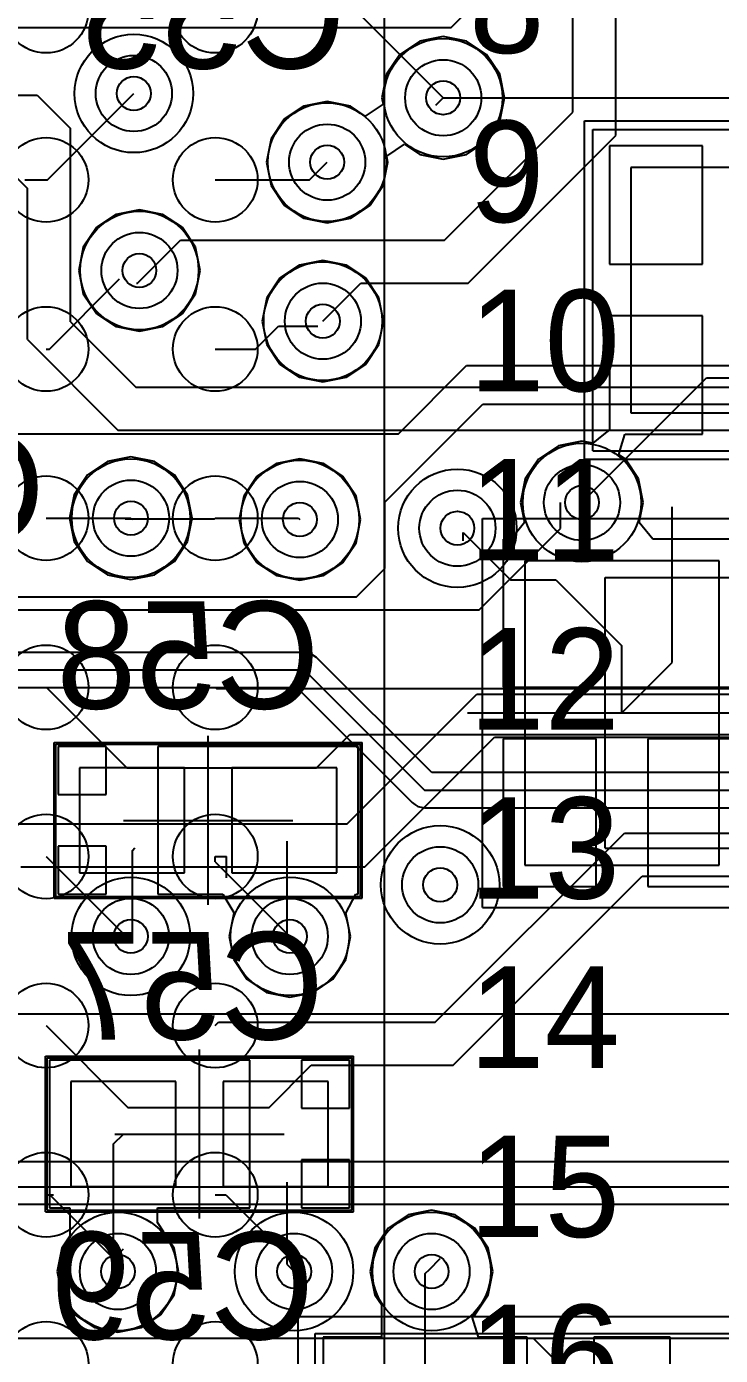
# Model space of a CAD drawing. Extents: x 28 to 300, y 18 to 330.
# Drawn here: x 188.16 to 192.27, y 145.32 to 153.18 of the extents above; entities that cross this region are included whole.
import ezdxf

# ---------------------------------------------------------------- set-up
doc = ezdxf.new("R2010")
doc.units = 0
for name, color, linetype in [('BOTTOMLAYER', 5, 'CONTINUOUS'), ('BOTTOMOVERLAY', 54, 'CONTINUOUS'), ('BOTTOMPASTE', 16, 'CONTINUOUS'), ('BOTTOMSOLDER', 6, 'CONTINUOUS'), ('DRILLDRAWING', 1, 'CONTINUOUS'), ('INTERNALPLANE1', 76, 'CONTINUOUS'), ('INTERNALPLANE6', 136, 'CONTINUOUS'), ('MECHANICAL14', 56, 'CONTINUOUS'), ('MECHANICAL15', 56, 'CONTINUOUS'), ('MECHANICAL16', 56, 'CONTINUOUS'), ('MIDLAYER1', 16, 'CONTINUOUS'), ('MIDLAYER3', 90, 'CONTINUOUS'), ('MULTILAYER', 9, 'CONTINUOUS'), ('TOPLAYER', 1, 'CONTINUOUS'), ('TOPOVERLAY', 2, 'CONTINUOUS'), ('TOPPASTE', 8, 'CONTINUOUS'), ('TOPSOLDER', 216, 'CONTINUOUS'), ('VIAHOLELAYER', 16, 'CONTINUOUS')]:
    doc.layers.add(name, color=color, linetype=linetype)

msp = doc.modelspace()

# ---------------------------------------------------------------- linework, layer by layer
at = {"layer": 'BOTTOMLAYER'}
for p, q in [((190.627, 153.1182), (190.4883, 153.0906)), ((190.7657, 153.0906), (190.627, 153.1182)), ((190.4883, 153.0906), (190.3706, 153.012)), ((190.8834, 153.012), (190.7657, 153.0906)), ((190.3706, 153.012), (190.292, 152.8943)), ((190.962, 152.8943), (190.8834, 153.012)), ((190.292, 152.8943), (190.2644, 152.7556)), ((190.9896, 152.7556), (190.962, 152.8943)), ((189.9412, 152.7335), (189.8039, 152.7062)), ((190.0785, 152.7062), (189.9412, 152.7335)), ((190.2644, 152.7556), (190.2719, 152.7181)), ((190.962, 152.6169), (190.9896, 152.7556)), ((189.8039, 152.7062), (189.6874, 152.6284)), ((190.1663, 152.6475), (190.0785, 152.7062)), ((190.2719, 152.7181), (190.1663, 152.6475)), ((189.6874, 152.6284), (189.6096, 152.5119)), ((190.8834, 152.4992), (190.962, 152.6169)), ((189.6096, 152.5119), (189.5823, 152.3746)), ((190.7657, 152.4206), (190.8834, 152.4992)), ((190.2931, 152.4099), (190.3987, 152.4805)), ((190.3987, 152.4805), (190.4883, 152.4206)), ((190.4883, 152.4206), (190.627, 152.393)), ((190.627, 152.393), (190.7657, 152.4206)), ((192.1592, 152.4708), (191.6096, 152.4708)), ((191.6096, 152.4708), (191.6096, 151.7712)), ((192.1592, 151.7712), (192.1592, 152.4708)), ((189.5823, 152.3746), (189.6096, 152.2373)), ((190.2728, 152.2373), (190.3001, 152.3746)), ((190.3001, 152.3746), (190.2931, 152.4099)), ((192.8866, 152.3438), (191.7366, 152.3438)), ((191.7366, 152.3438), (191.7366, 150.8938)), ((189.6096, 152.2373), (189.6874, 152.1208)), ((190.195, 152.1208), (190.2728, 152.2373)), ((189.6874, 152.1208), (189.8039, 152.043)), ((190.0785, 152.043), (190.195, 152.1208)), ((188.6939, 152.0661), (188.5774, 151.9883)), ((188.8312, 152.0934), (188.6939, 152.0661)), ((188.9686, 152.0661), (188.8312, 152.0934)), ((189.085, 151.9883), (188.9686, 152.0661)), ((189.8039, 152.043), (189.9412, 152.0157)), ((189.9412, 152.0157), (190.0785, 152.043)), ((188.5774, 151.9883), (188.4996, 151.8719)), ((189.1628, 151.8719), (189.085, 151.9883)), ((188.4996, 151.8719), (188.4723, 151.7345)), ((189.1901, 151.7345), (189.1628, 151.8719)), ((189.9158, 151.7937), (189.7785, 151.7664)), ((190.0531, 151.7664), (189.9158, 151.7937)), ((188.4723, 151.7345), (188.4996, 151.5972)), ((189.1628, 151.5972), (189.1901, 151.7345)), ((189.7785, 151.7664), (189.662, 151.6886)), ((190.1696, 151.6886), (190.0531, 151.7664)), ((191.6096, 151.7712), (192.1592, 151.7712)), ((189.662, 151.6886), (189.5842, 151.5721)), ((190.2474, 151.5721), (190.1696, 151.6886)), ((188.4996, 151.5972), (188.5774, 151.4807)), ((189.085, 151.4807), (189.1628, 151.5972)), ((189.5842, 151.5721), (189.5569, 151.4348)), ((190.2747, 151.4348), (190.2474, 151.5721)), ((188.5774, 151.4807), (188.6939, 151.4029)), ((188.9686, 151.4029), (189.085, 151.4807)), ((188.6939, 151.4029), (188.8312, 151.3756)), ((188.8312, 151.3756), (188.9686, 151.4029)), ((189.5569, 151.4348), (189.5842, 151.2975)), ((190.2474, 151.2975), (190.2747, 151.4348)), ((192.1592, 151.4664), (191.6096, 151.4664)), ((191.6096, 151.4664), (191.6096, 150.7933)), ((192.1592, 150.7668), (192.1592, 151.4664)), ((189.5842, 151.2975), (189.662, 151.181)), ((190.1696, 151.181), (190.2474, 151.2975)), ((189.662, 151.181), (189.7785, 151.1032)), ((190.0531, 151.1032), (190.1696, 151.181)), ((189.7785, 151.1032), (189.9158, 151.0759)), ((189.9158, 151.0759), (190.0531, 151.1032)), ((191.7366, 150.8938), (192.8866, 150.8938)), ((191.574, 150.7641), (191.5114, 150.7128)), ((191.6096, 150.7933), (191.574, 150.7641)), ((191.574, 150.7641), (191.574, 150.7641)), ((191.6096, 150.7933), (191.6096, 150.7933)), ((191.6796, 150.6935), (191.7014, 150.7655)), ((191.7014, 150.7655), (191.7018, 150.7668)), ((191.7014, 150.7655), (191.7014, 150.7655)), ((191.7018, 150.7668), (192.1592, 150.7668)), ((191.3087, 150.6979), (191.191, 150.6193)), ((191.4474, 150.7255), (191.3087, 150.6979)), ((191.5114, 150.7128), (191.4474, 150.7255)), ((191.6649, 150.6453), (191.6796, 150.6935)), ((191.6796, 150.6935), (191.6796, 150.6935)), ((188.6427, 150.6052), (188.525, 150.5266)), ((188.7814, 150.6328), (188.6427, 150.6052)), ((188.9201, 150.6052), (188.7814, 150.6328)), ((189.0378, 150.5266), (188.9201, 150.6052)), ((189.78, 150.6211), (189.6427, 150.5938)), ((189.9173, 150.5938), (189.78, 150.6211)), ((191.191, 150.6193), (191.1125, 150.5017)), ((191.7038, 150.6193), (191.6649, 150.6453)), ((191.7824, 150.5017), (191.7038, 150.6193)), ((188.525, 150.5266), (188.4464, 150.4089)), ((189.1164, 150.4089), (189.0378, 150.5266)), ((189.6427, 150.5938), (189.5262, 150.516)), ((190.0338, 150.516), (189.9173, 150.5938)), ((189.5262, 150.516), (189.4484, 150.3995)), ((190.1116, 150.3995), (190.0338, 150.516)), ((191.1125, 150.5017), (191.0849, 150.3629)), ((191.81, 150.3629), (191.7824, 150.5017)), ((188.4464, 150.4089), (188.4188, 150.2702)), ((189.144, 150.2702), (189.1164, 150.4089)), ((189.4484, 150.3995), (189.4211, 150.2622)), ((190.1389, 150.2622), (190.1116, 150.3995)), ((191.0849, 150.3629), (191.1085, 150.244)), ((191.7863, 150.244), (191.81, 150.3629)), ((191.9808, 149.416), (191.9808, 150.3375)), ((188.4188, 150.2702), (188.4464, 150.1315)), ((189.1164, 150.1315), (189.144, 150.2702)), ((189.4211, 150.2622), (189.4484, 150.1249)), ((190.1116, 150.1249), (190.1389, 150.2622)), ((191.1085, 150.244), (191.0279, 150.1458)), ((191.8669, 150.1458), (191.7863, 150.244)), ((190.7452, 150.1352), (190.7452, 150.186)), ((190.7452, 150.186), (191.0255, 149.9057)), ((191.0279, 150.1458), (190.9816, 150.1458)), ((190.9816, 150.1458), (190.9816, 149.2712)), ((192.3856, 150.1458), (191.8669, 150.1458)), ((188.4464, 150.1315), (188.525, 150.0138)), ((189.0378, 150.0138), (189.1164, 150.1315)), ((189.4484, 150.1249), (189.5262, 150.0084)), ((190.0338, 150.0084), (190.1116, 150.1249)), ((188.525, 150.0138), (188.6427, 149.9352)), ((188.9201, 149.9352), (189.0378, 150.0138)), ((189.5262, 150.0084), (189.6427, 149.9306)), ((189.9173, 149.9306), (190.0338, 150.0084)), ((192.2586, 150.0188), (191.1086, 150.0188)), ((191.1086, 150.0188), (191.1086, 148.2188)), ((192.2586, 148.2188), (192.2586, 150.0188)), ((188.6427, 149.9352), (188.7814, 149.9076)), ((188.7814, 149.9076), (188.9201, 149.9352)), ((189.6427, 149.9306), (189.78, 149.9033)), ((189.78, 149.9033), (189.9173, 149.9306)), ((191.0255, 149.9057), (191.2925, 149.9057)), ((191.2925, 149.9057), (191.6836, 149.5146)), ((191.9808, 149.416), (191.9808, 149.639)), ((191.6836, 149.1188), (191.6836, 149.5146)), ((191.6836, 149.1188), (191.9808, 149.416)), ((190.9816, 149.2712), (192.3856, 149.2712)), ((190.771, 149.1188), (191.6836, 149.1188)), ((191.6836, 149.1188), (192.5736, 149.1188)), ((191.5312, 148.9664), (190.9816, 148.9664)), ((190.9816, 148.9664), (190.9816, 148.0918)), ((191.5312, 148.0918), (191.5312, 148.9664)), ((192.3856, 148.9664), (191.836, 148.9664)), ((191.836, 148.9664), (191.836, 148.0918)), ((188.6352, 148.9203), (188.3506, 148.9203)), ((188.3506, 148.9203), (188.3506, 148.6357)), ((188.6352, 148.6357), (188.6352, 148.9203)), ((189.1608, 148.9203), (188.94, 148.9203)), ((188.94, 148.9203), (188.94, 148.4831)), ((189.2246, 148.9203), (189.1608, 148.9203)), ((189.1608, 148.9203), (189.1608, 148.9203)), ((189.1608, 148.9203), (189.1608, 148.9203)), ((189.2376, 148.9203), (189.2246, 148.9203)), ((189.2506, 148.9203), (189.2376, 148.9203)), ((189.3144, 148.9203), (189.2506, 148.9203)), ((189.3144, 148.9203), (189.3144, 148.9203)), ((189.3144, 148.9203), (189.3144, 148.9203)), ((189.3144, 148.9203), (189.3144, 148.9203)), ((189.3144, 148.9203), (189.3144, 148.9203)), ((190.1246, 148.9203), (189.3144, 148.9203)), ((190.1246, 148.0463), (190.1246, 148.9203)), ((189.0976, 148.7933), (188.4776, 148.7933)), ((188.4776, 148.7933), (188.4776, 148.1733)), ((189.0976, 148.1733), (189.0976, 148.7933)), ((189.9976, 148.7933), (189.3776, 148.7933)), ((189.3776, 148.7933), (189.3776, 148.1733)), ((189.9976, 148.1733), (189.9976, 148.7933)), ((188.3506, 148.6357), (188.6352, 148.6357)), ((188.94, 148.4831), (188.94, 148.0463)), ((188.6352, 148.3309), (188.3506, 148.3309)), ((188.3506, 148.3309), (188.3506, 148.0463)), ((188.6352, 148.0463), (188.6352, 148.3309)), ((189.7054, 147.7975), (189.7054, 148.3614)), ((188.7894, 148.305), (188.8046, 148.3202)), ((188.7894, 147.7975), (188.7894, 148.305)), ((188.4776, 148.1733), (189.0976, 148.1733)), ((189.3776, 148.1733), (189.9976, 148.1733)), ((191.1086, 148.2188), (192.2586, 148.2188)), ((190.9816, 148.0918), (191.5312, 148.0918)), ((191.836, 148.0918), (192.3856, 148.0918)), ((188.3506, 148.0463), (188.6352, 148.0463)), ((188.94, 148.0463), (189.2246, 148.0463)), ((189.2246, 148.0463), (189.2246, 148.0463)), ((189.2246, 148.0463), (189.2246, 148.0463)), ((189.2246, 148.0463), (189.2246, 148.0463)), ((189.2246, 148.0463), (189.2506, 148.0463)), ((189.2506, 148.0463), (189.3144, 148.0463)), ((189.3144, 148.0463), (189.3144, 148.0463)), ((189.3144, 148.0463), (189.3144, 148.0463)), ((189.3144, 148.0463), (189.3144, 148.0463)), ((189.3144, 148.0463), (189.3144, 148.0463)), ((189.3144, 148.0463), (189.3144, 148.0463)), ((189.3144, 148.0463), (189.3144, 148.0463)), ((189.3144, 148.0463), (189.3144, 148.0463)), ((189.3144, 148.0463), (189.3242, 148.0463)), ((189.3242, 148.0463), (189.3902, 147.9378)), ((190.0518, 147.9349), (190.1114, 148.0463)), ((190.1114, 148.0463), (190.1246, 148.0463)), ((189.3886, 147.9349), (189.3613, 147.7975)), ((189.3902, 147.9378), (189.3886, 147.9349)), ((189.3886, 147.9349), (189.3886, 147.9349)), ((189.3886, 147.9349), (189.3886, 147.9349)), ((190.0791, 147.7975), (190.0518, 147.9349)), ((188.7894, 147.773), (188.7894, 147.7975)), ((189.3613, 147.7975), (189.3886, 147.6602)), ((189.7054, 147.7844), (189.7054, 147.7975)), ((190.0518, 147.6602), (190.0791, 147.7975)), ((189.3886, 147.6602), (189.4664, 147.5437)), ((189.974, 147.5437), (190.0518, 147.6602)), ((189.4664, 147.5437), (189.5829, 147.4659)), ((189.8576, 147.4659), (189.974, 147.5437)), ((189.5829, 147.4659), (189.7202, 147.4386)), ((189.7202, 147.4386), (189.8576, 147.4659)), ((189.11, 147.0661), (188.2998, 147.0661)), ((188.2998, 147.0661), (188.2998, 146.1921)), ((189.1738, 147.0661), (189.11, 147.0661)), ((189.11, 147.0661), (189.11, 147.0661)), ((189.11, 147.0661), (189.11, 147.0661)), ((189.1868, 147.0661), (189.1738, 147.0661)), ((189.1998, 147.0661), (189.1868, 147.0661)), ((189.2636, 147.0661), (189.1998, 147.0661)), ((189.2636, 147.0661), (189.2636, 147.0661)), ((189.2636, 147.0661), (189.2636, 147.0661)), ((189.2636, 147.0661), (189.2636, 147.0661)), ((189.2636, 147.0661), (189.2636, 147.0661)), ((189.4844, 147.0661), (189.2636, 147.0661)), ((189.4844, 146.6289), (189.4844, 147.0661)), ((190.0738, 147.0661), (189.7892, 147.0661)), ((189.7892, 147.0661), (189.7892, 146.7815)), ((190.0738, 146.7815), (190.0738, 147.0661)), ((188.4268, 146.9391), (188.4268, 146.3191)), ((189.0468, 146.9391), (188.4268, 146.9391)), ((189.0468, 146.3191), (189.0468, 146.9391)), ((189.3268, 146.9391), (189.3268, 146.3191)), ((189.9468, 146.9391), (189.3268, 146.9391)), ((189.9468, 146.3191), (189.9468, 146.9391)), ((189.7892, 146.7815), (190.0738, 146.7815)), ((188.6788, 146.5711), (188.7368, 146.6291)), ((189.4844, 146.1921), (189.4844, 146.6289)), ((188.6788, 145.8925), (188.6788, 146.5711)), ((190.0738, 146.4767), (189.7892, 146.4767)), ((189.7892, 146.4767), (189.7892, 146.1921)), ((190.0738, 146.1921), (190.0738, 146.4767)), ((188.4268, 146.3191), (189.0468, 146.3191)), ((189.3268, 146.3191), (189.9468, 146.3191)), ((189.7046, 145.8573), (189.7046, 146.3452)), ((188.2998, 146.1921), (188.4198, 146.1921)), ((188.4198, 146.1921), (188.4198, 146.0243)), ((188.9378, 146.1069), (188.9378, 146.1921)), ((188.9378, 146.1921), (189.1738, 146.1921)), ((189.1738, 146.1921), (189.1738, 146.1921)), ((189.1738, 146.1921), (189.1998, 146.1921)), ((189.1998, 146.1921), (189.2636, 146.1921)), ((189.2636, 146.1921), (189.2636, 146.1921)), ((189.2636, 146.1921), (189.2636, 146.1921)), ((189.2636, 146.1921), (189.2636, 146.1921)), ((189.2636, 146.1921), (189.2636, 146.1921)), ((189.2636, 146.1921), (189.2636, 146.1921)), ((189.2636, 146.1921), (189.2636, 146.1921)), ((189.2636, 146.1921), (189.2636, 146.1921)), ((189.2636, 146.1921), (189.4844, 146.1921)), ((189.7892, 146.1921), (190.0738, 146.1921)), ((190.4197, 146.1513), (190.302, 146.0727)), ((190.5584, 146.1789), (190.4197, 146.1513)), ((190.6972, 146.1513), (190.5584, 146.1789)), ((190.8148, 146.0727), (190.6972, 146.1513)), ((188.9761, 146.0496), (188.9378, 146.1069)), ((188.9779, 146.0402), (188.9761, 146.0496)), ((190.302, 146.0727), (190.2235, 145.9551)), ((190.8934, 145.9551), (190.8148, 146.0727)), ((188.4198, 146.0243), (188.3726, 145.9537)), ((189.0358, 145.9537), (188.9779, 146.0402)), ((188.3726, 145.9537), (188.3453, 145.8163)), ((188.6788, 145.8925), (188.7368, 145.9505)), ((188.6788, 145.8163), (188.6788, 145.8925)), ((189.0631, 145.8163), (189.0358, 145.9537)), ((190.2235, 145.9551), (190.1959, 145.8163)), ((190.5457, 145.829), (190.6092, 145.8925)), ((190.921, 145.8163), (190.8934, 145.9551)), ((188.3453, 145.8163), (188.3726, 145.679)), ((188.6788, 145.8012), (188.6788, 145.8163)), ((189.0358, 145.679), (189.0631, 145.8163)), ((189.7046, 145.8573), (189.7456, 145.8163)), ((190.1959, 145.8163), (190.2235, 145.6776)), ((190.5204, 145.8037), (190.5457, 145.829)), ((190.8934, 145.6776), (190.921, 145.8163)), ((190.5204, 144.8003), (190.5204, 145.8037)), ((188.3726, 145.679), (188.4504, 145.5625)), ((188.958, 145.5625), (189.0358, 145.679)), ((190.2235, 145.6776), (190.2614, 145.6207)), ((190.8148, 145.5599), (190.8934, 145.6776)), ((190.2614, 145.6207), (190.2614, 145.4273)), ((188.4504, 145.5625), (188.5669, 145.4847)), ((188.8416, 145.4847), (188.958, 145.5625)), ((190.7982, 145.5489), (190.8148, 145.5599)), ((190.8351, 145.4273), (190.7982, 145.5489)), ((188.5669, 145.4847), (188.7042, 145.4574)), ((188.7042, 145.4574), (188.8416, 145.4847)), ((190.2614, 145.4273), (189.9184, 145.4273)), ((189.9184, 145.4273), (189.9184, 144.4485)), ((191.1224, 145.4273), (190.8351, 145.4273)), ((191.1224, 144.3948), (191.1224, 145.4273)), ((191.968, 145.4273), (191.5184, 145.4273)), ((191.5184, 145.4273), (191.5184, 144.9527)), ((191.968, 144.9527), (191.968, 145.4273))]:
    msp.add_line(p, q, dxfattribs=at)
for centre in [(188.7982, 152.781), (190.627, 152.7556), (189.9412, 152.3746), (188.8312, 151.7345), (189.9158, 151.4348), (191.4474, 150.3629), (188.7814, 150.2702), (189.78, 150.2622), (190.7108, 150.2105), (190.6092, 148.1023), (188.7804, 147.7975), (189.7202, 147.7975), (188.7042, 145.8163), (189.7456, 145.8163), (190.5584, 145.8163)]:
    msp.add_circle(centre, 0.225, dxfattribs=at)
at = {"layer": 'BOTTOMPASTE'}
for p, q in [((192.8866, 152.3438), (191.7366, 152.3438)), ((191.7366, 152.3438), (191.7366, 150.8938)), ((191.7366, 150.8938), (192.8866, 150.8938)), ((192.2586, 150.0188), (191.1086, 150.0188)), ((191.1086, 150.0188), (191.1086, 148.2188)), ((192.2586, 148.2188), (192.2586, 150.0188)), ((189.0976, 148.7933), (188.4776, 148.7933)), ((188.4776, 148.7933), (188.4776, 148.1733)), ((189.0976, 148.1733), (189.0976, 148.7933)), ((189.9976, 148.7933), (189.3776, 148.7933)), ((189.3776, 148.7933), (189.3776, 148.1733)), ((189.9976, 148.1733), (189.9976, 148.7933)), ((188.4776, 148.1733), (189.0976, 148.1733)), ((189.3776, 148.1733), (189.9976, 148.1733)), ((191.1086, 148.2188), (192.2586, 148.2188)), ((188.4268, 146.9391), (188.4268, 146.3191)), ((189.0468, 146.9391), (188.4268, 146.9391)), ((189.0468, 146.3191), (189.0468, 146.9391)), ((189.3268, 146.9391), (189.3268, 146.3191)), ((189.9468, 146.9391), (189.3268, 146.9391)), ((189.9468, 146.3191), (189.9468, 146.9391)), ((188.4268, 146.3191), (189.0468, 146.3191)), ((189.3268, 146.3191), (189.9468, 146.3191))]:
    msp.add_line(p, q, dxfattribs=at)
at = {"layer": 'BOTTOMSOLDER'}
for p, q in [((192.8866, 152.3438), (191.7366, 152.3438)), ((191.7366, 152.3438), (191.7366, 150.8938)), ((191.7366, 150.8938), (192.8866, 150.8938)), ((192.2586, 150.0188), (191.1086, 150.0188)), ((191.1086, 150.0188), (191.1086, 148.2188)), ((192.2586, 148.2188), (192.2586, 150.0188)), ((189.0976, 148.7933), (188.4776, 148.7933)), ((188.4776, 148.7933), (188.4776, 148.1733)), ((189.0976, 148.1733), (189.0976, 148.7933)), ((189.9976, 148.7933), (189.3776, 148.7933)), ((189.3776, 148.7933), (189.3776, 148.1733)), ((189.9976, 148.1733), (189.9976, 148.7933)), ((188.4776, 148.1733), (189.0976, 148.1733)), ((189.3776, 148.1733), (189.9976, 148.1733)), ((191.1086, 148.2188), (192.2586, 148.2188)), ((188.4268, 146.9391), (188.4268, 146.3191)), ((189.0468, 146.9391), (188.4268, 146.9391)), ((189.0468, 146.3191), (189.0468, 146.9391)), ((189.3268, 146.9391), (189.3268, 146.3191)), ((189.9468, 146.9391), (189.3268, 146.9391)), ((189.9468, 146.3191), (189.9468, 146.9391)), ((188.4268, 146.3191), (189.0468, 146.3191)), ((189.3268, 146.3191), (189.9468, 146.3191))]:
    msp.add_line(p, q, dxfattribs=at)
at = {"layer": 'DRILLDRAWING'}
for centre in [(188.7982, 152.781), (190.627, 152.7556), (189.9412, 152.3746), (188.8312, 151.7345), (189.9158, 151.4348), (191.4474, 150.3629), (188.7814, 150.2702), (189.78, 150.2622), (190.7108, 150.2105), (190.6092, 148.1023), (188.7804, 147.7975), (189.7202, 147.7975), (188.7042, 145.8163), (189.7456, 145.8163), (190.5584, 145.8163)]:
    msp.add_circle(centre, 0.1, dxfattribs=at)
at = {"layer": 'INTERNALPLANE1'}
for p, q in [((189.8054, 149.4768), (186.4154, 149.4768)), ((189.845, 149.4689), (189.8054, 149.4768)), ((189.8054, 149.4768), (189.8054, 149.4768)), ((189.8786, 149.4465), (189.845, 149.4689)), ((190.5595, 148.7656), (189.8786, 149.4465)), ((186.3725, 149.3732), (189.8054, 149.3732)), ((189.8054, 149.3732), (190.5166, 148.662)), ((186.3725, 149.2696), (189.7625, 149.2696)), ((189.7625, 149.2696), (190.4433, 148.5888)), ((201.6816, 148.7656), (190.5595, 148.7656)), ((190.5166, 148.662), (192.9804, 148.662)), ((190.4433, 148.5888), (190.4433, 148.5888)), ((190.4433, 148.5888), (190.4602, 148.5775)), ((190.4602, 148.5775), (190.477, 148.5663)), ((190.477, 148.5663), (190.5166, 148.5584)), ((190.5166, 148.5584), (190.5166, 148.5584)), ((190.5166, 148.5584), (201.6816, 148.5584))]:
    msp.add_line(p, q, dxfattribs=at)
for centre in [(188.7982, 152.781), (190.627, 152.7556), (189.9412, 152.3746), (188.8312, 151.7345), (189.9158, 151.4348), (191.4474, 150.3629), (188.7814, 150.2702), (189.78, 150.2622), (190.7108, 150.2105), (190.6092, 148.1023), (188.7804, 147.7975), (189.7202, 147.7975), (188.7042, 145.8163), (189.7456, 145.8163), (190.5584, 145.8163)]:
    msp.add_circle(centre, 0.35, dxfattribs=at)
at = {"layer": 'INTERNALPLANE6'}
for centre in [(188.7982, 152.781), (190.627, 152.7556), (188.8312, 151.7345), (189.9158, 151.4348), (191.4474, 150.3629), (190.7108, 150.2105), (190.6092, 148.1023), (188.7804, 147.7975), (189.7456, 145.8163)]:
    msp.add_circle(centre, 0.35, dxfattribs=at)
at = {"layer": 'MECHANICAL14'}
for p, q in [((190.2796, 138.2702), (190.2796, 161.2702)), ((191.5116, 152.5688), (194.9116, 152.5688)), ((191.5116, 150.6688), (191.5116, 152.5688)), ((191.5116, 150.6688), (194.9116, 150.6688)), ((191.5836, 149.9188), (194.7836, 149.9188)), ((191.5836, 148.3188), (191.5836, 149.9188)), ((188.3376, 148.9333), (190.1376, 148.9333)), ((188.3376, 148.0333), (188.3376, 148.9333)), ((190.1376, 148.0333), (190.1376, 148.9333)), ((191.5836, 148.3188), (194.7836, 148.3188)), ((188.3376, 148.0333), (190.1376, 148.0333)), ((188.2868, 147.0791), (190.0868, 147.0791)), ((188.2868, 146.1791), (188.2868, 147.0791)), ((190.0868, 146.1791), (190.0868, 147.0791)), ((188.2868, 146.1791), (190.0868, 146.1791)), ((189.8704, 145.4503), (192.7704, 145.4503)), ((189.8704, 144.1503), (189.8704, 145.4503))]:
    msp.add_line(p, q, dxfattribs=at)
at = {"layer": 'MECHANICAL15'}
for p, q in [((190.8586, 150.2688), (195.5086, 150.2688)), ((190.8586, 147.9688), (190.8586, 150.2688)), ((190.8586, 147.9688), (195.5086, 147.9688))]:
    msp.add_line(p, q, dxfattribs=at)
at = {"layer": 'MECHANICAL16'}
for p, q in [((191.4616, 152.6188), (194.9616, 152.6188)), ((191.4616, 150.6188), (191.4616, 152.6188)), ((191.4616, 150.6188), (194.9616, 150.6188)), ((189.2376, 147.9833), (189.2376, 148.9833)), ((188.3276, 148.9433), (190.1476, 148.9433)), ((188.3276, 148.0233), (188.3276, 148.9433)), ((190.1476, 148.0233), (190.1476, 148.9433)), ((188.7376, 148.4833), (189.7376, 148.4833)), ((188.3276, 148.0233), (190.1476, 148.0233)), ((188.2768, 147.0891), (190.0968, 147.0891)), ((188.2768, 146.1691), (188.2768, 147.0891)), ((189.1868, 146.1291), (189.1868, 147.1291)), ((190.0968, 146.1691), (190.0968, 147.0891)), ((188.6868, 146.6291), (189.6868, 146.6291)), ((188.2768, 146.1691), (190.0968, 146.1691)), ((189.7704, 144.0503), (189.7704, 145.5503)), ((189.7704, 145.5503), (192.8704, 145.5503))]:
    msp.add_line(p, q, dxfattribs=at)
at = {"layer": 'MIDLAYER1'}
for p, q in [((191.3929, 152.6706), (191.3929, 154.9185)), ((191.6469, 152.5318), (191.6469, 154.8133)), ((189.2859, 154.0967), (190.627, 152.7556)), ((187.7796, 152.7702), (188.2273, 152.7702)), ((188.2273, 152.7702), (188.4237, 152.5738)), ((190.6355, 151.9132), (191.3929, 152.6706)), ((188.4237, 151.4308), (188.4237, 152.5738)), ((190.7743, 151.6592), (191.6469, 152.5318)), ((188.0438, 152.3441), (188.1697, 152.2182)), ((188.1697, 151.3256), (188.1697, 152.2182)), ((188.863, 151.7028), (189.0734, 151.9132)), ((189.0734, 151.9132), (190.6355, 151.9132)), ((188.8148, 151.6592), (188.8194, 151.6592)), ((188.8194, 151.6592), (188.863, 151.7028)), ((189.9158, 151.4348), (190.1402, 151.6592)), ((190.1402, 151.6592), (190.7743, 151.6592)), ((188.4237, 151.4308), (188.8098, 151.0447)), ((188.1697, 151.3256), (188.7046, 150.7907)), ((188.8098, 151.0447), (192.3542, 151.0447)), ((188.7046, 150.7907), (192.4594, 150.7907)), ((191.3204, 150.2095), (191.3204, 150.3629)), ((190.8388, 149.7279), (191.3204, 150.2095)), ((187.7019, 149.7279), (190.8388, 149.7279)), ((190.059, 148.463), (190.825, 149.229)), ((190.825, 149.229), (195.27, 149.229)), ((190.1642, 148.209), (190.9302, 148.975)), ((190.9302, 148.975), (195.3752, 148.975)), ((188.0241, 148.463), (190.059, 148.463)), ((188.1293, 148.209), (190.1642, 148.209)), ((186.6466, 146.3161), (193.7416, 146.3161)), ((187.8406, 145.4226), (191.1589, 145.4226)), ((191.1589, 145.4226), (192.4924, 144.0891))]:
    msp.add_line(p, q, dxfattribs=at)
for centre in [(188.7982, 152.781), (190.627, 152.7556), (189.9412, 152.3746), (188.8312, 151.7345), (189.9158, 151.4348), (191.4474, 150.3629), (188.7814, 150.2702), (189.78, 150.2622), (190.7108, 150.2105), (190.6092, 148.1023), (188.7804, 147.7975), (189.7202, 147.7975), (188.7042, 145.8163), (189.7456, 145.8163), (190.5584, 145.8163)]:
    msp.add_circle(centre, 0.225, dxfattribs=at)
at = {"layer": 'MIDLAYER3'}
for p, q in [((190.6742, 153.1711), (191.8538, 154.3507)), ((185.645, 153.1711), (190.6742, 153.1711)), ((190.5838, 152.7124), (190.627, 152.7556)), ((190.627, 152.7556), (193.6521, 152.7556)), ((191.4474, 150.3629), (192.184, 151.0995)), ((192.184, 151.0995), (194.9018, 151.0995)), ((186.5706, 147.3403), (195.5114, 147.3403)), ((186.7738, 146.4676), (193.9239, 146.4676)), ((185.198, 146.2136), (193.8187, 146.2136)), ((185.9737, 145.4226), (193.3276, 145.4226))]:
    msp.add_line(p, q, dxfattribs=at)
for centre in [(188.7982, 152.781), (190.627, 152.7556), (189.9412, 152.3746), (188.8312, 151.7345), (189.9158, 151.4348), (191.4474, 150.3629), (188.7814, 150.2702), (189.78, 150.2622), (190.7108, 150.2105), (190.6092, 148.1023), (188.7804, 147.7975), (189.7202, 147.7975), (188.7042, 145.8163), (189.7456, 145.8163), (190.5584, 145.8163)]:
    msp.add_circle(centre, 0.225, dxfattribs=at)
at = {"layer": 'MULTILAYER'}
for centre in [(188.7982, 152.781), (190.627, 152.7556), (189.9412, 152.3746), (188.8312, 151.7345), (189.9158, 151.4348), (191.4474, 150.3629), (188.7814, 150.2702), (189.78, 150.2622), (190.7108, 150.2105), (190.6092, 148.1023), (188.7804, 147.7975), (189.7202, 147.7975), (188.7042, 145.8163), (189.7456, 145.8163), (190.5584, 145.8163)]:
    msp.add_circle(centre, 0.225, dxfattribs=at)
at = {"layer": 'TOPLAYER'}
for p, q in [((188.2874, 152.2702), (188.7982, 152.781)), ((189.8368, 152.2702), (189.9412, 152.3746)), ((188.1546, 152.2702), (188.2796, 152.2702)), ((188.2796, 152.2702), (188.2874, 152.2702)), ((189.2796, 152.2702), (189.8368, 152.2702)), ((188.2988, 151.2702), (188.7132, 151.6846)), ((189.518, 151.2702), (189.653, 151.4052)), ((189.653, 151.4052), (189.8862, 151.4052)), ((188.2796, 151.2702), (188.2988, 151.2702)), ((189.2796, 151.2702), (189.518, 151.2702)), ((190.3633, 150.7693), (190.7657, 151.1717)), ((190.7657, 151.1717), (193.7802, 151.1717)), ((190.2828, 150.3655), (190.8604, 150.9431)), ((190.8604, 150.9431), (193.8818, 150.9431)), ((186.7787, 150.7693), (190.3633, 150.7693)), ((190.2828, 149.973), (190.2828, 150.3655)), ((188.2796, 150.2702), (188.7814, 150.2702)), ((188.7474, 150.2664), (188.7814, 150.2664)), ((188.7814, 150.2702), (188.7852, 150.2664)), ((188.7814, 150.2664), (188.7852, 150.2664)), ((188.7852, 150.2664), (188.7894, 150.2622)), ((188.7852, 150.2664), (189.2758, 150.2664)), ((189.2758, 150.2664), (189.2796, 150.2702)), ((189.2796, 150.2702), (189.772, 150.2702)), ((189.772, 150.2702), (189.78, 150.2622)), ((190.1148, 149.805), (190.2828, 149.973)), ((187.7448, 149.805), (190.1148, 149.805)), ((188.2796, 149.2702), (188.7566, 148.7932)), ((189.2796, 149.2702), (189.2873, 149.2625)), ((189.2873, 149.2625), (194.8936, 149.2625)), ((189.8777, 148.7932), (190.0758, 148.9913)), ((190.0758, 148.9913), (194.9526, 148.9913)), ((188.7566, 148.7932), (189.8777, 148.7932)), ((190.5802, 147.2895), (191.6978, 148.4071)), ((191.6978, 148.4071), (193.9451, 148.4071)), ((188.2796, 148.2702), (188.2796, 148.2702)), ((188.2796, 148.2702), (188.7664, 147.7835)), ((189.2796, 148.2702), (189.3466, 148.2702)), ((189.2796, 148.2381), (189.2796, 148.2702)), ((189.3466, 148.1711), (189.3466, 148.2702)), ((189.2796, 148.2381), (189.3466, 148.1711)), ((189.3466, 148.1711), (189.7202, 147.7975)), ((189.3466, 148.1432), (189.3466, 148.1711)), ((190.6854, 147.0355), (191.803, 148.1531)), ((191.803, 148.1531), (193.6064, 148.1531)), ((188.7664, 147.7835), (188.7768, 147.773)), ((188.7768, 147.773), (188.7804, 147.773)), ((188.7804, 147.773), (188.7894, 147.773)), ((188.2796, 147.2702), (188.7632, 146.7866)), ((188.2796, 147.2702), (188.2796, 147.2702)), ((189.2796, 147.2702), (189.2989, 147.2895)), ((189.2989, 147.2895), (190.5802, 147.2895)), ((189.5983, 146.7866), (189.8472, 147.0355)), ((189.8472, 147.0355), (190.6854, 147.0355)), ((188.7632, 146.7866), (189.5983, 146.7866)), ((188.2796, 146.2702), (188.3011, 146.2702)), ((188.3011, 146.2702), (188.324, 146.2702)), ((188.3011, 146.2702), (188.6788, 145.8925)), ((189.2796, 146.2702), (189.2796, 146.2702)), ((189.2796, 146.2702), (189.3425, 146.2702)), ((189.3425, 146.2702), (189.6948, 145.9179))]:
    msp.add_line(p, q, dxfattribs=at)
for centre, radius in [((188.2796, 153.2702), 0.25), ((189.2796, 153.2702), 0.25), ((188.7982, 152.781), 0.225), ((190.627, 152.7556), 0.225), ((189.9412, 152.3746), 0.225), ((188.2796, 152.2702), 0.25), ((189.2796, 152.2702), 0.25), ((188.8312, 151.7345), 0.225), ((189.9158, 151.4348), 0.225), ((188.2796, 151.2702), 0.25), ((189.2796, 151.2702), 0.25), ((191.4474, 150.3629), 0.225), ((188.2796, 150.2702), 0.25), ((188.7814, 150.2702), 0.225), ((189.2796, 150.2702), 0.25), ((189.78, 150.2622), 0.225), ((190.7108, 150.2105), 0.225), ((188.2796, 149.2702), 0.25), ((189.2796, 149.2702), 0.25), ((188.2796, 148.2702), 0.25), ((189.2796, 148.2702), 0.25), ((190.6092, 148.1023), 0.225), ((188.7804, 147.7975), 0.225), ((189.7202, 147.7975), 0.225), ((188.2796, 147.2702), 0.25), ((189.2796, 147.2702), 0.25), ((188.2796, 146.2702), 0.25), ((189.2796, 146.2702), 0.25), ((188.7042, 145.8163), 0.225), ((189.7456, 145.8163), 0.225), ((190.5584, 145.8163), 0.225), ((188.2796, 145.2702), 0.25), ((189.2796, 145.2702), 0.25)]:
    msp.add_circle(centre, radius, dxfattribs=at)
at = {"layer": 'TOPOVERLAY'}
msp.add_line((190.2796, 138.2702), (190.2796, 161.2702), dxfattribs=at)
at = {"layer": 'TOPPASTE'}
for centre in [(188.2796, 153.2702), (189.2796, 153.2702), (188.2796, 152.2702), (189.2796, 152.2702), (188.2796, 151.2702), (189.2796, 151.2702), (188.2796, 150.2702), (189.2796, 150.2702), (188.2796, 149.2702), (189.2796, 149.2702), (188.2796, 148.2702), (189.2796, 148.2702), (188.2796, 147.2702), (189.2796, 147.2702), (188.2796, 146.2702), (189.2796, 146.2702), (188.2796, 145.2702), (189.2796, 145.2702)]:
    msp.add_circle(centre, 0.25, dxfattribs=at)
at = {"layer": 'TOPSOLDER'}
for centre in [(188.2796, 153.2702), (189.2796, 153.2702), (188.2796, 152.2702), (189.2796, 152.2702), (188.2796, 151.2702), (189.2796, 151.2702), (188.2796, 150.2702), (189.2796, 150.2702), (188.2796, 149.2702), (189.2796, 149.2702), (188.2796, 148.2702), (189.2796, 148.2702), (188.2796, 147.2702), (189.2796, 147.2702), (188.2796, 146.2702), (189.2796, 146.2702), (188.2796, 145.2702), (189.2796, 145.2702)]:
    msp.add_circle(centre, 0.25, dxfattribs=at)
at = {"layer": 'VIAHOLELAYER'}
for centre in [(188.7982, 152.781), (190.627, 152.7556), (189.9412, 152.3746), (188.8312, 151.7345), (189.9158, 151.4348), (191.4474, 150.3629), (188.7814, 150.2702), (189.78, 150.2622), (190.7108, 150.2105), (190.6092, 148.1023), (188.7804, 147.7975), (189.7202, 147.7975), (188.7042, 145.8163), (189.7456, 145.8163), (190.5584, 145.8163)]:
    msp.add_circle(centre, 0.1, dxfattribs=at)

# ---------------------------------------------------------------- texts
at = {"layer": 'BOTTOMOVERLAY', "text_generation_flag": 2}
for s, p in [('C55', (190.0504, 152.9283)), ('C52', (188.2724, 150.1343)), ('C58', (189.898, 149.1437)), ('C57', (189.9234, 147.1879)), ('C59', (189.865, 145.415))]:
    msp.add_text(s, height=0.635, dxfattribs=at).set_placement(p)
at = {"layer": 'MECHANICAL14'}
for s, p in [('8', (190.7796, 153.0202)), ('9', (190.7796, 152.0202)), ('10', (190.7796, 151.0202)), ('11', (190.7796, 150.0202)), ('12', (190.7796, 149.0202)), ('13', (190.7796, 148.0202)), ('14', (190.7796, 147.0202)), ('15', (190.7796, 146.0202)), ('16', (190.7796, 145.0202))]:
    msp.add_text(s, height=0.6, rotation=360, dxfattribs=at).set_placement(p)

doc.saveas('drawing.dxf')
